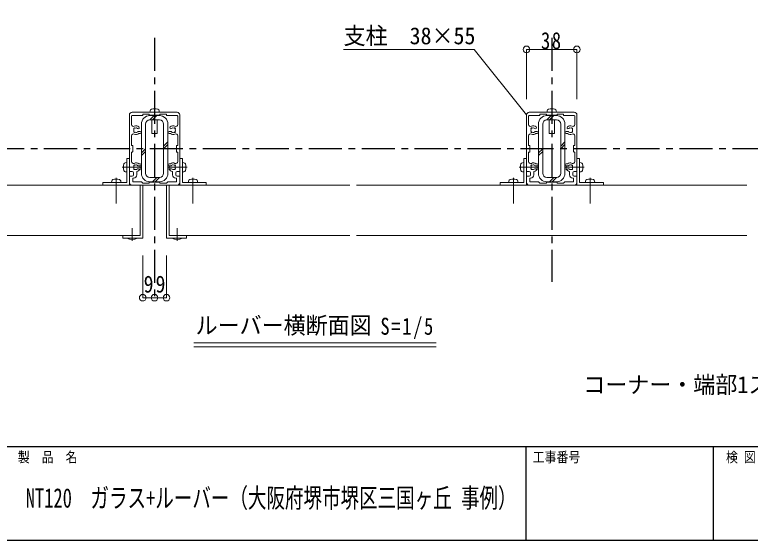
# Model space of a CAD drawing. Units: millimetres at full size, sheet at 1:5. Extents: x -1050 to 1050, y -742 to 742.
# Drawn here: x 142 to 698, y -708 to -311 of the extents above; entities that cross this region are included whole.
import ezdxf
from ezdxf.enums import TextEntityAlignment as Align

# ---------------------------------------------------------------- set-up
doc = ezdxf.new("R2010")
doc.units = ezdxf.units.MM
doc.header["$LTSCALE"] = 5
doc.linetypes.add('CHAIN1', pattern=[8, 5, -1, 1, -1])
doc.layers.add('0-0_通り芯', color=7, linetype='CHAIN1')
doc.layers.add('1-5_図枠1_1', color=7, linetype='Continuous')
for name, color, linetype, lineweight in [('0-3_寸法', 54, 'Continuous', 20), ('0-4_手摺部材', 92, 'Continuous', 20), ('0-5_手すり子', 12, 'Continuous', 20), ('0-6_パネル', 4, 'Continuous', 20), ('0-9_文字', 3, 'Continuous', 20), ('0-A_支柱', 6, 'Continuous', 20), ('0-B_足元', 4, 'Continuous', 20)]:
    doc.layers.add(name, color=color, linetype=linetype, lineweight=lineweight)
doc.styles.add('ＭＳ ゴシック', font='')
doc.styles.add('ＭＳ 明朝', font='')
doc.styles.get('ＭＳ ゴシック').set_extended_font_data('MS Gothic')
doc.styles.get('ＭＳ 明朝').set_extended_font_data('MS Mincho')

# ---------------------------------------------------------------- blocks, each defined once
blk = doc.blocks.new('dimension_origin')
at = {"color": 0, "linetype": 'Continuous', "lineweight": -2}
blk.add_circle((0, 0), 1.25, dxfattribs=at)

msp = doc.modelspace()

# ---------------------------------------------------------------- linework, layer by layer
at = {"layer": '0-0_通り芯'}
for p, q in [((248.02, -328.117), (248.02, -524.293)), ((548.02, -328.117), (548.02, -512.382)), ((909.462, -411.793), (-151.98, -411.793))]:
    msp.add_line(p, q, dxfattribs=at)
at = {"layer": '0-3_寸法'}
for p, q in [((529.02, -336.793), (529.02, -374.293)), ((567.02, -336.793), (529.02, -336.793)), ((567.02, -336.793), (567.02, -374.293)), ((239.02, -492.51), (239.02, -524.293)), ((257.02, -492.51), (257.02, -524.293)), ((239.02, -524.293), (248.02, -524.293)), ((248.02, -524.293), (257.02, -524.293))]:
    msp.add_line(p, q, dxfattribs=at)
at = {"layer": '0-4_手摺部材'}
for p, q in [((225.901, -422.391), (227.02, -422.293)), ((227.02, -419.293), (227.02, -437.293)), ((229.02, -419.293), (227.02, -419.293)), ((227.02, -429.293), (227.02, -422.293)), ((267.02, -419.293), (269.02, -419.293)), ((269.02, -419.293), (269.02, -437.293)), ((270.139, -422.391), (269.02, -422.293)), ((269.02, -429.293), (269.02, -422.293)), ((525.901, -422.391), (527.02, -422.293)), ((527.02, -419.293), (527.02, -437.293)), ((529.02, -419.293), (527.02, -419.293)), ((527.02, -429.293), (527.02, -422.293)), ((567.02, -419.293), (569.02, -419.293)), ((569.02, -419.293), (569.02, -437.293)), ((570.139, -422.391), (569.02, -422.293)), ((569.02, -429.293), (569.02, -422.293)), ((237.02, -427.793), (236.444, -427.793)), ((237.02, -424.793), (237.02, -427.793)), ((259.02, -424.793), (259.02, -427.793)), ((259.02, -427.793), (259.597, -427.793)), ((537.02, -427.793), (536.444, -427.793)), ((537.02, -424.793), (537.02, -427.793)), ((559.02, -424.793), (559.02, -427.793)), ((559.02, -427.793), (559.597, -427.793)), ((225.901, -429.195), (227.02, -429.293)), ((270.139, -429.195), (269.02, -429.293)), ((525.901, -429.195), (527.02, -429.293)), ((570.139, -429.195), (569.02, -429.293)), ((209.02, -437.293), (209.02, -439.293)), ((227.02, -437.293), (209.02, -437.293)), ((215.618, -436.174), (215.52, -437.293)), ((215.52, -437.293), (222.52, -437.293)), ((222.422, -436.174), (222.52, -437.293)), ((269.02, -437.293), (287.02, -437.293)), ((273.618, -436.174), (273.52, -437.293)), ((280.52, -437.293), (273.52, -437.293)), ((280.422, -436.174), (280.52, -437.293)), ((287.02, -437.293), (287.02, -439.293)), ((509.02, -437.293), (509.02, -439.293)), ((527.02, -437.293), (509.02, -437.293)), ((515.618, -436.174), (515.52, -437.293)), ((515.52, -437.293), (522.52, -437.293)), ((522.422, -436.174), (522.52, -437.293)), ((569.02, -437.293), (587.02, -437.293)), ((573.618, -436.174), (573.52, -437.293)), ((580.52, -437.293), (573.52, -437.293)), ((580.422, -436.174), (580.52, -437.293)), ((587.02, -437.293), (587.02, -439.293)), ((239.02, -439.293), (237.02, -439.293)), ((237.02, -439.293), (237.02, -477.293)), ((239.02, -479.293), (239.02, -439.293)), ((257.02, -439.293), (259.02, -439.293)), ((257.02, -479.293), (257.02, -439.293)), ((259.02, -439.293), (259.02, -477.293)), ((237.02, -477.293), (224.02, -477.293)), ((224.02, -477.293), (224.02, -479.293)), ((259.02, -477.293), (272.02, -477.293)), ((272.02, -477.293), (272.02, -479.293)), ((224.02, -479.293), (239.02, -479.293)), ((235.02, -479.293), (227.02, -479.293)), ((272.02, -479.293), (257.02, -479.293)), ((261.02, -479.293), (269.02, -479.293))]:
    msp.add_line(p, q, dxfattribs=at)
at = {"layer": '0-4_手摺部材', "linetype": 'CHAIN1'}
for p, q in [((223.42, -425.793), (238.02, -425.793)), ((272.62, -425.793), (258.02, -425.793)), ((523.42, -425.793), (538.02, -425.793)), ((572.62, -425.793), (558.02, -425.793)), ((219.02, -433.693), (219.02, -453.293)), ((277.02, -433.693), (277.02, -453.293)), ((519.02, -433.693), (519.02, -453.293)), ((577.02, -433.693), (577.02, -453.293)), ((231.02, -481.478), (231.02, -471.854)), ((265.02, -481.478), (265.02, -471.854))]:
    msp.add_line(p, q, dxfattribs=at)
at = {"layer": '0-4_手摺部材'}
for points in [[(229.02, -419.293), (229.02, -439.293), (209.02, -439.293)], [(267.02, -419.293), (267.02, -439.293), (287.02, -439.293)], [(529.02, -419.293), (529.02, -439.293), (509.02, -439.293)], [(567.02, -419.293), (567.02, -439.293), (587.02, -439.293)]]:
    msp.add_lwpolyline(points, dxfattribs=at)
for centre, radius, start, end in [((233.42, -425.793), 9, 164.11915, 195.88085), ((226.014, -423.686), 1.3, 95, 164.11915), ((270.026, -423.686), 1.3, 15.88085, 85), ((262.62, -425.793), 9, 344.11915, 15.88085), ((533.42, -425.793), 9, 164.11915, 195.88085), ((526.014, -423.686), 1.3, 95, 164.11915), ((570.026, -423.686), 1.3, 15.88085, 85), ((562.62, -425.793), 9, 344.11915, 15.88085), ((226.014, -427.9), 1.3, 195.88085, 265), ((270.026, -427.9), 1.3, 275, 344.11915), ((526.014, -427.9), 1.3, 195.88085, 265), ((570.026, -427.9), 1.3, 275, 344.11915), ((216.913, -436.287), 1.3, 105.88085, 175), ((219.02, -443.693), 9, 74.11915, 105.88085), ((221.127, -436.287), 1.3, 5, 74.11915), ((274.913, -436.287), 1.3, 105.88085, 175), ((277.02, -443.693), 9, 74.11915, 105.88085), ((279.127, -436.287), 1.3, 5, 74.11915), ((516.913, -436.287), 1.3, 105.88085, 175), ((519.02, -443.693), 9, 74.11915, 105.88085), ((521.127, -436.287), 1.3, 5, 74.11915), ((574.913, -436.287), 1.3, 105.88085, 175), ((577.02, -443.693), 9, 74.11915, 105.88085), ((579.127, -436.287), 1.3, 5, 74.11915), ((231.02, -472.57), 7.823, 239.2475, 300.7525), ((265.02, -472.57), 7.823, 239.2475, 300.7525)]:
    msp.add_arc(centre, radius, start, end, dxfattribs=at)
at = {"layer": '0-5_手すり子'}
for p, q in [((248.02, -439.293), (247.02, -439.293)), ((548.02, -439.293), (547.02, -439.293))]:
    msp.add_line(p, q, dxfattribs=at)
at = {"layer": '0-6_パネル'}
for p, q in [((238.02, -439.293), (103.02, -439.293)), ((258.02, -439.293), (395.52, -439.293)), ((400.52, -439.293), (695.52, -439.293)), ((103.02, -477.293), (237.02, -477.293)), ((395.52, -477.293), (259.02, -477.293)), ((695.52, -477.293), (400.52, -477.293))]:
    msp.add_line(p, q, dxfattribs=at)
at = {"layer": '0-9_文字'}
for p, q in [((460.683, -558.439), (277.58, -558.439)), ((460.683, -561.439), (277.58, -561.439))]:
    msp.add_line(p, q, dxfattribs=at)
msp.add_lwpolyline([(529.02, -386.293), (489.52, -336.793), (390.77, -336.793)], dxfattribs=at)
at = {"layer": '0-A_支柱'}
for p, q in [((244.618, -383.174), (244.52, -384.293)), ((251.422, -383.174), (251.52, -384.293)), ((544.618, -383.174), (544.52, -384.293)), ((551.422, -383.174), (551.52, -384.293)), ((229.02, -386.293), (229.02, -428.693)), ((230.52, -393.485), (230.52, -387.293)), ((265.02, -384.293), (231.02, -384.293)), ((238.72, -386.793), (231.02, -386.793)), ((244.02, -385.793), (244.02, -386.243)), ((244.32, -386.543), (251.72, -386.543)), ((246.02, -386.543), (246.02, -386.793)), ((250.02, -386.793), (250.02, -386.543)), ((252.02, -385.793), (252.02, -386.243)), ((252.02, -385.793), (257.02, -385.793)), ((257.02, -386.493), (257.02, -385.793)), ((257.32, -386.793), (265.02, -386.793)), ((265.52, -393.485), (265.52, -387.293)), ((267.02, -428.693), (267.02, -386.293)), ((529.02, -386.293), (529.02, -428.693)), ((530.52, -393.485), (530.52, -387.293)), ((565.02, -384.293), (531.02, -384.293)), ((538.72, -386.793), (531.02, -386.793)), ((544.02, -385.793), (544.02, -386.243)), ((544.32, -386.543), (551.72, -386.543)), ((546.02, -386.543), (546.02, -386.793)), ((550.02, -386.793), (550.02, -386.543)), ((552.02, -385.793), (552.02, -386.243)), ((552.02, -385.793), (557.02, -385.793)), ((557.02, -386.493), (557.02, -385.793)), ((557.32, -386.793), (565.02, -386.793)), ((565.52, -393.485), (565.52, -387.293)), ((567.02, -428.693), (567.02, -386.293)), ((246.02, -389.993), (246.02, -400.293)), ((250.02, -400.293), (250.02, -389.993)), ((546.02, -389.993), (546.02, -400.293)), ((550.02, -400.293), (550.02, -389.993)), ((235.697, -398.793), (237.02, -398.793)), ((260.343, -398.793), (259.02, -398.793)), ((535.697, -398.793), (537.02, -398.793)), ((560.343, -398.793), (559.02, -398.793)), ((230.52, -409.293), (230.52, -402.101)), ((236.097, -400.293), (237.02, -400.293)), ((246.02, -400.293), (250.02, -400.293)), ((259.943, -400.293), (259.02, -400.293)), ((265.52, -409.293), (265.52, -402.101)), ((530.52, -409.293), (530.52, -402.101)), ((536.097, -400.293), (537.02, -400.293)), ((546.02, -400.293), (550.02, -400.293)), ((559.943, -400.293), (559.02, -400.293)), ((565.52, -409.293), (565.52, -402.101)), ((230.52, -409.293), (231.22, -409.293)), ((231.52, -409.593), (231.52, -413.993)), ((264.52, -409.593), (264.52, -413.993)), ((265.52, -409.293), (264.82, -409.293)), ((530.52, -409.293), (531.22, -409.293)), ((531.52, -409.593), (531.52, -413.993)), ((564.52, -409.593), (564.52, -413.993)), ((565.52, -409.293), (564.82, -409.293)), ((230.52, -414.293), (231.22, -414.293)), ((230.52, -421.485), (230.52, -414.293)), ((265.52, -414.293), (264.82, -414.293)), ((265.52, -421.485), (265.52, -414.293)), ((530.52, -414.293), (531.22, -414.293)), ((530.52, -421.485), (530.52, -414.293)), ((565.52, -414.293), (564.82, -414.293)), ((565.52, -421.485), (565.52, -414.293)), ((235.697, -424.793), (237.02, -424.793)), ((236.097, -423.293), (237.02, -423.293)), ((259.943, -423.293), (259.02, -423.293)), ((260.343, -424.793), (259.02, -424.793)), ((535.697, -424.793), (537.02, -424.793)), ((536.097, -423.293), (537.02, -423.293)), ((559.943, -423.293), (559.02, -423.293)), ((560.343, -424.793), (559.02, -424.793)), ((229.02, -432.793), (229.02, -437.293)), ((231.02, -428.993), (229.32, -428.993)), ((229.32, -432.493), (231.02, -432.493)), ((232.02, -431.493), (232.02, -429.993)), ((234.52, -431.493), (234.52, -429.004)), ((261.52, -431.493), (261.52, -429.004)), ((264.02, -431.493), (264.02, -429.993)), ((265.02, -428.993), (266.72, -428.993)), ((266.72, -432.493), (265.02, -432.493)), ((267.02, -437.293), (267.02, -432.793)), ((529.02, -432.793), (529.02, -437.293)), ((531.02, -428.993), (529.32, -428.993)), ((529.32, -432.493), (531.02, -432.493)), ((532.02, -431.493), (532.02, -429.993)), ((534.52, -431.493), (534.52, -429.004)), ((561.52, -431.493), (561.52, -429.004)), ((564.02, -431.493), (564.02, -429.993)), ((565.02, -428.993), (566.72, -428.993)), ((566.72, -432.493), (565.02, -432.493)), ((567.02, -437.293), (567.02, -432.793)), ((231.52, -433.993), (232.02, -433.993)), ((231.52, -436.793), (231.52, -433.993)), ((231.52, -436.793), (238.02, -436.793)), ((239.02, -437.793), (238.02, -436.793)), ((239.02, -437.793), (244.02, -437.793)), ((244.02, -437.793), (244.02, -437.343)), ((244.32, -437.043), (251.72, -437.043)), ((252.02, -437.793), (252.02, -437.343)), ((252.02, -437.793), (257.02, -437.793)), ((257.02, -437.793), (258.02, -436.793)), ((264.52, -436.793), (258.02, -436.793)), ((264.52, -433.993), (264.02, -433.993)), ((264.52, -436.793), (264.52, -433.993)), ((531.52, -433.993), (532.02, -433.993)), ((531.52, -436.793), (531.52, -433.993)), ((531.52, -436.793), (538.02, -436.793)), ((539.02, -437.793), (538.02, -436.793)), ((539.02, -437.793), (544.02, -437.793)), ((544.02, -437.793), (544.02, -437.343)), ((544.32, -437.043), (551.72, -437.043)), ((552.02, -437.793), (552.02, -437.343)), ((552.02, -437.793), (557.02, -437.793)), ((557.02, -437.793), (558.02, -436.793)), ((564.52, -436.793), (558.02, -436.793)), ((564.52, -433.993), (564.02, -433.993)), ((564.52, -436.793), (564.52, -433.993)), ((231.02, -439.293), (265.02, -439.293)), ((531.02, -439.293), (565.02, -439.293))]:
    msp.add_line(p, q, dxfattribs=at)
for points in [[(239.02, -386.493), (239.02, -385.793), (244.02, -385.793)], [(539.02, -386.493), (539.02, -385.793), (544.02, -385.793)]]:
    msp.add_lwpolyline(points, dxfattribs=at)
for centre, radius, start, end in [((245.913, -383.287), 1.3, 105.88085, 175), ((248.02, -390.693), 9, 74.11915, 105.88085), ((250.127, -383.287), 1.3, 5, 74.11915), ((545.913, -383.287), 1.3, 105.88085, 175), ((548.02, -390.693), 9, 74.11915, 105.88085), ((550.127, -383.287), 1.3, 5, 74.11915), ((231.02, -386.293), 2, 90, 180), ((231.02, -387.293), 0.5, 90, 180), ((238.72, -386.493), 0.3, 270, 360), ((244.32, -386.243), 0.3, 180, 270), ((251.72, -386.243), 0.3, 270, 360), ((257.32, -386.493), 0.3, 180, 270), ((265.02, -386.293), 2, 0, 90), ((265.02, -387.293), 0.5, 0, 90), ((531.02, -386.293), 2, 90, 180), ((531.02, -387.293), 0.5, 90, 180), ((538.72, -386.493), 0.3, 270, 360), ((544.32, -386.243), 0.3, 180, 270), ((551.72, -386.243), 0.3, 270, 360), ((557.32, -386.493), 0.3, 180, 270), ((565.02, -386.293), 2, 0, 90), ((565.02, -387.293), 0.5, 0, 90), ((232.02, -393.485), 1.5, 180, 294.90106), ((264.02, -393.485), 1.5, 245.09894, 360), ((532.02, -393.485), 1.5, 180, 294.90106), ((564.02, -393.485), 1.5, 245.09894, 360), ((234.02, -397.793), 1.75, 157.5799, 202.4201), ((232.783, -396.555), 0.5, 55.28656, 214.71344), ((232.783, -399.03), 0.5, 145.28656, 304.71344), ((232.125, -397.011), 0.3, 337.5799, 34.71344), ((232.125, -398.575), 0.3, 325.28656, 22.4201), ((234.02, -397.793), 3.25, 47.4576, 114.90106), ((233.238, -395.898), 0.3, 235.28656, 292.4201), ((233.238, -399.688), 0.3, 67.5799, 124.71344), ((234.02, -397.793), 1.75, 47.4576, 112.4201), ((234.02, -397.793), 1.75, 247.5799, 318.18969), ((235.71, -395.951), 0.75, 227.4576, 47.4576), ((235.697, -399.293), 0.5, 90, 138.18969), ((237.02, -399.543), 0.75, 270, 90), ((259.02, -399.543), 0.75, 90, 270), ((260.33, -395.951), 0.75, 132.5424, 312.5424), ((262.02, -397.793), 3.25, 65.09894, 132.5424), ((260.343, -399.293), 0.5, 41.81031, 90), ((262.02, -397.793), 1.75, 221.81031, 292.4201), ((262.02, -397.793), 1.75, 67.5799, 132.5424), ((262.802, -395.898), 0.3, 247.5799, 304.71344), ((262.802, -399.688), 0.3, 55.28656, 112.4201), ((263.257, -396.555), 0.5, 325.28656, 124.71344), ((263.257, -399.03), 0.5, 235.28656, 34.71344), ((263.915, -397.011), 0.3, 145.28656, 202.4201), ((263.915, -398.575), 0.3, 157.5799, 214.71344), ((262.02, -397.793), 1.75, 337.5799, 22.4201), ((534.02, -397.793), 1.75, 157.5799, 202.4201), ((532.783, -396.555), 0.5, 55.28656, 214.71344), ((532.783, -399.03), 0.5, 145.28656, 304.71344), ((532.125, -397.011), 0.3, 337.5799, 34.71344), ((532.125, -398.575), 0.3, 325.28656, 22.4201), ((534.02, -397.793), 3.25, 47.4576, 114.90106), ((533.238, -395.898), 0.3, 235.28656, 292.4201), ((533.238, -399.688), 0.3, 67.5799, 124.71344), ((534.02, -397.793), 1.75, 47.4576, 112.4201), ((534.02, -397.793), 1.75, 247.5799, 318.18969), ((535.71, -395.951), 0.75, 227.4576, 47.4576), ((535.697, -399.293), 0.5, 90, 138.18969), ((537.02, -399.543), 0.75, 270, 90), ((559.02, -399.543), 0.75, 90, 270), ((560.33, -395.951), 0.75, 132.5424, 312.5424), ((562.02, -397.793), 3.25, 65.09894, 132.5424), ((560.343, -399.293), 0.5, 41.81031, 90), ((562.02, -397.793), 1.75, 221.81031, 292.4201), ((562.02, -397.793), 1.75, 67.5799, 132.5424), ((562.802, -395.898), 0.3, 247.5799, 304.71344), ((562.802, -399.688), 0.3, 55.28656, 112.4201), ((563.257, -396.555), 0.5, 325.28656, 124.71344), ((563.257, -399.03), 0.5, 235.28656, 34.71344), ((563.915, -397.011), 0.3, 145.28656, 202.4201), ((563.915, -398.575), 0.3, 157.5799, 214.71344), ((562.02, -397.793), 1.75, 337.5799, 22.4201), ((232.02, -402.101), 1.5, 65.09894, 180), ((234.02, -397.793), 3.25, 245.09894, 309.71514), ((262.02, -397.793), 3.25, 230.28486, 294.90106), ((264.02, -402.101), 1.5, 0, 114.90106), ((532.02, -402.101), 1.5, 65.09894, 180), ((534.02, -397.793), 3.25, 245.09894, 309.71514), ((562.02, -397.793), 3.25, 230.28486, 294.90106), ((564.02, -402.101), 1.5, 0, 114.90106), ((231.22, -409.593), 0.3, 0, 90), ((264.82, -409.593), 0.3, 90, 180), ((531.22, -409.593), 0.3, 0, 90), ((564.82, -409.593), 0.3, 90, 180), ((231.22, -413.993), 0.3, 270, 360), ((264.82, -413.993), 0.3, 180, 270), ((531.22, -413.993), 0.3, 270, 360), ((564.82, -413.993), 0.3, 180, 270), ((232.02, -421.485), 1.5, 180, 294.90106), ((264.02, -421.485), 1.5, 245.09894, 360), ((532.02, -421.485), 1.5, 180, 294.90106), ((564.02, -421.485), 1.5, 245.09894, 360), ((234.02, -425.793), 1.75, 157.5799, 202.4201), ((232.783, -424.555), 0.5, 55.28656, 214.71344), ((232.783, -427.03), 0.5, 145.28656, 304.71344), ((232.125, -425.011), 0.3, 337.5799, 34.71344), ((232.125, -426.575), 0.3, 325.28656, 22.4201), ((234.02, -425.793), 3.25, 50.28486, 114.90106), ((233.238, -423.898), 0.3, 235.28656, 292.4201), ((233.238, -427.688), 0.3, 67.5799, 124.71344), ((234.02, -425.793), 1.75, 41.81031, 112.4201), ((234.02, -425.793), 1.75, 247.5799, 312.5424), ((235.71, -427.635), 0.75, 312.5424, 132.5424), ((235.697, -424.293), 0.5, 221.81031, 270), ((237.02, -424.043), 0.75, 270, 90), ((259.02, -424.043), 0.75, 90, 270), ((260.33, -427.635), 0.75, 47.4576, 227.4576), ((262.02, -425.793), 3.25, 65.09894, 129.71514), ((260.343, -424.293), 0.5, 270, 318.18969), ((262.02, -425.793), 1.75, 67.5799, 138.18969), ((262.02, -425.793), 1.75, 227.4576, 292.4201), ((262.802, -423.898), 0.3, 247.5799, 304.71344), ((262.802, -427.688), 0.3, 55.28656, 112.4201), ((263.257, -424.555), 0.5, 325.28656, 124.71344), ((263.257, -427.03), 0.5, 235.28656, 34.71344), ((263.915, -425.011), 0.3, 145.28656, 202.4201), ((263.915, -426.575), 0.3, 157.5799, 214.71344), ((262.02, -425.793), 1.75, 337.5799, 22.4201), ((534.02, -425.793), 1.75, 157.5799, 202.4201), ((532.783, -424.555), 0.5, 55.28656, 214.71344), ((532.783, -427.03), 0.5, 145.28656, 304.71344), ((532.125, -425.011), 0.3, 337.5799, 34.71344), ((532.125, -426.575), 0.3, 325.28656, 22.4201), ((534.02, -425.793), 3.25, 50.28486, 114.90106), ((533.238, -423.898), 0.3, 235.28656, 292.4201), ((533.238, -427.688), 0.3, 67.5799, 124.71344), ((534.02, -425.793), 1.75, 41.81031, 112.4201), ((534.02, -425.793), 1.75, 247.5799, 312.5424), ((535.71, -427.635), 0.75, 312.5424, 132.5424), ((535.697, -424.293), 0.5, 221.81031, 270), ((537.02, -424.043), 0.75, 270, 90), ((559.02, -424.043), 0.75, 90, 270), ((560.33, -427.635), 0.75, 47.4576, 227.4576), ((562.02, -425.793), 3.25, 65.09894, 129.71514), ((560.343, -424.293), 0.5, 270, 318.18969), ((562.02, -425.793), 1.75, 67.5799, 138.18969), ((562.02, -425.793), 1.75, 227.4576, 292.4201), ((562.802, -423.898), 0.3, 247.5799, 304.71344), ((562.802, -427.688), 0.3, 55.28656, 112.4201), ((563.257, -424.555), 0.5, 325.28656, 124.71344), ((563.257, -427.03), 0.5, 235.28656, 34.71344), ((563.915, -425.011), 0.3, 145.28656, 202.4201), ((563.915, -426.575), 0.3, 157.5799, 214.71344), ((562.02, -425.793), 1.75, 337.5799, 22.4201), ((229.32, -428.693), 0.3, 180, 270), ((229.32, -432.793), 0.3, 90, 180), ((231.02, -429.993), 1, 0, 90), ((231.02, -431.493), 1, 270, 360), ((232.02, -431.493), 2.5, 270, 360), ((234.02, -425.793), 3.25, 278.84988, 312.5424), ((262.02, -425.793), 3.25, 227.4576, 261.15012), ((264.02, -431.493), 2.5, 180, 270), ((265.02, -429.993), 1, 90, 180), ((265.02, -431.493), 1, 180, 270), ((266.72, -428.693), 0.3, 270, 360), ((266.72, -432.793), 0.3, 0, 90), ((529.32, -428.693), 0.3, 180, 270), ((529.32, -432.793), 0.3, 90, 180), ((531.02, -429.993), 1, 0, 90), ((531.02, -431.493), 1, 270, 360), ((532.02, -431.493), 2.5, 270, 360), ((534.02, -425.793), 3.25, 278.84988, 312.5424), ((562.02, -425.793), 3.25, 227.4576, 261.15012), ((564.02, -431.493), 2.5, 180, 270), ((565.02, -429.993), 1, 90, 180), ((565.02, -431.493), 1, 180, 270), ((566.72, -428.693), 0.3, 270, 360), ((566.72, -432.793), 0.3, 0, 90), ((231.02, -437.293), 2, 180, 270), ((244.32, -437.343), 0.3, 90, 180), ((251.72, -437.343), 0.3, 0, 90), ((265.02, -437.293), 2, 270, 360), ((531.02, -437.293), 2, 180, 270), ((544.32, -437.343), 0.3, 90, 180), ((551.72, -437.343), 0.3, 0, 90), ((565.02, -437.293), 2, 270, 360)]:
    msp.add_arc(centre, radius, start, end, dxfattribs=at)
at = {"layer": '0-B_足元'}
for p, q in [((244.42, -389.993), (247.62, -386.793)), ((244.42, -386.793), (251.62, -386.793)), ((246.42, -389.993), (249.62, -386.793)), ((544.42, -389.993), (547.62, -386.793)), ((544.42, -386.793), (551.62, -386.793)), ((546.42, -389.993), (549.62, -386.793)), ((238.02, -393.193), (238.02, -430.393)), ((241.22, -393.193), (241.22, -430.393)), ((244.42, -389.993), (251.62, -389.993)), ((254.82, -393.193), (254.82, -430.393)), ((258.02, -393.193), (258.02, -430.393)), ((538.02, -393.193), (538.02, -430.393)), ((541.22, -393.193), (541.22, -430.393)), ((544.42, -389.993), (551.62, -389.993)), ((554.82, -393.193), (554.82, -430.393)), ((558.02, -393.193), (558.02, -430.393)), ((254.82, -409.793), (258.02, -406.593)), ((254.82, -411.793), (258.02, -408.593)), ((554.82, -409.793), (558.02, -406.593)), ((554.82, -411.793), (558.02, -408.593)), ((238.02, -414.993), (241.22, -411.793)), ((238.02, -416.993), (241.22, -413.793)), ((538.02, -414.993), (541.22, -411.793)), ((538.02, -416.993), (541.22, -413.793)), ((244.42, -433.593), (251.62, -433.593)), ((251.62, -436.793), (244.42, -436.793)), ((246.42, -436.793), (249.62, -433.593)), ((248.42, -436.793), (251.62, -433.593)), ((544.42, -433.593), (551.62, -433.593)), ((551.62, -436.793), (544.42, -436.793)), ((546.42, -436.793), (549.62, -433.593)), ((548.42, -436.793), (551.62, -433.593))]:
    msp.add_line(p, q, dxfattribs=at)
for centre, radius, start, end in [((244.42, -393.193), 6.4, 90, 180), ((251.62, -393.193), 6.4, 0, 90), ((544.42, -393.193), 6.4, 90, 180), ((551.62, -393.193), 6.4, 0, 90), ((244.42, -393.193), 3.2, 90, 180), ((251.62, -393.193), 3.2, 0, 90), ((544.42, -393.193), 3.2, 90, 180), ((551.62, -393.193), 3.2, 0, 90), ((244.42, -430.393), 6.4, 180, 270), ((244.42, -430.393), 3.2, 180, 270), ((251.62, -430.393), 3.2, 270, 360), ((251.62, -430.393), 6.4, 270, 360), ((544.42, -430.393), 6.4, 180, 270), ((544.42, -430.393), 3.2, 180, 270), ((551.62, -430.393), 3.2, 270, 360), ((551.62, -430.393), 6.4, 270, 360)]:
    msp.add_arc(centre, radius, start, end, dxfattribs=at)
at = {"layer": '1-5_図枠1_1'}
for p, q in [((-990, -636.793), (990, -636.793)), ((528.535, -636.793), (528.535, -707.5)), ((669.949, -636.793), (669.949, -707.5))]:
    msp.add_line(p, q, dxfattribs=at)
msp.add_lwpolyline([(-990, 682.5), (-990, -707.5), (990, -707.5)], dxfattribs=at)

# ---------------------------------------------------------------- block references
at = {"layer": '0-3_寸法', "xscale": 2, "yscale": 2, "rotation": 180}
for p in [(529.02, -336.793), (239.02, -524.293), (248.02, -524.293)]:
    msp.add_blockref('dimension_origin', p, dxfattribs=at)
at = {"layer": '0-3_寸法', "xscale": 2, "yscale": 2}
for p in [(567.02, -336.793), (248.02, -524.293), (257.02, -524.293)]:
    msp.add_blockref('dimension_origin', p, dxfattribs=at)

# ---------------------------------------------------------------- texts
at = {"layer": '0-3_寸法', "style": 'ＭＳ ゴシック', "width": 0.85}
for p in [(239.77, -524.293), (248.77, -524.293)]:
    msp.add_text('9', height=12.83, dxfattribs=at).set_placement(p, align=Align.BOTTOM_LEFT)
at = {"layer": '0-3_寸法', "insert": (539.895, -336.793), "char_height": 12.83, "attachment_point": 7, "style": 'ＭＳ ゴシック'}
msp.add_mtext('\\T1.17;\\W0.8;38', dxfattribs=at)
at = {"layer": '0-9_文字', "style": 'ＭＳ ゴシック', "width": 0.95}
for s, p in [('支柱\u300038×55', (390.77, -336.793)), ('ルーバー横断面図', (278.996, -555.439)), ('コーナー・端部1スパンのみ押縁は外部側になります', (571.879, -600.215))]:
    msp.add_text(s, height=12.83, dxfattribs=at).set_placement(p, align=Align.BOTTOM_LEFT)
at = {"layer": '0-9_文字', "insert": (418.6, -555.439), "char_height": 12.83, "attachment_point": 7, "style": 'ＭＳ ゴシック'}
msp.add_mtext('\\T1.18;\\W0.8;S=1/5', dxfattribs=at)
at = {"layer": '1-5_図枠1_1'}
for s, height, style, width, p in [('製\u3000品\u3000名', 7.776, 'ＭＳ 明朝', 0.85, (144.696, -650.934)), ('工事番号', 7.776, 'ＭＳ 明朝', 0.85, (533.585, -650.934)), ('検 図', 7.776, 'ＭＳ 明朝', 0.85, (679.663, -650.934)), ('NT120\u3000ガラス+ルーバー（大阪府堺市堺区三国ヶ丘 事例）', 14.66, 'ＭＳ ゴシック', 0.7, (150.656, -687.248))]:
    msp.add_text(s, height=height, dxfattribs=dict(at, style=style, width=width)).set_placement(p, align=Align.BOTTOM_LEFT)

doc.saveas('drawing.dxf')
